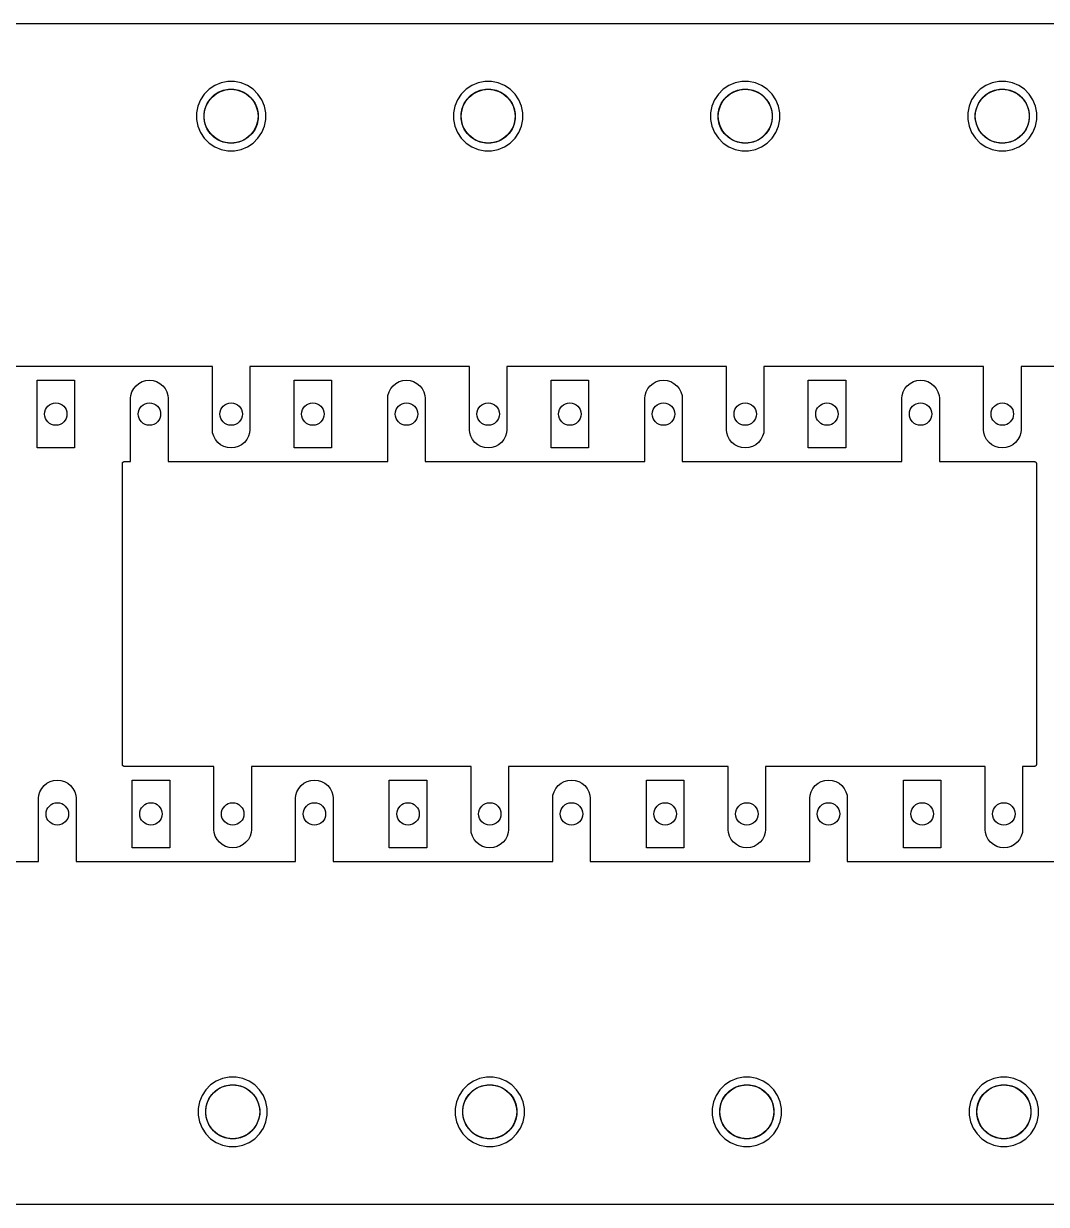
# Model space of a CAD drawing. Extents: x 0.78 to 10, y -5.35 to -2.25.
# Drawn here: x 5.941 to 8.626, y -5.35 to -2.25 of the extents above; entities that cross this region are included whole.
import ezdxf

# ---------------------------------------------------------------- set-up
doc = ezdxf.new("R2010")
doc.units = 0
doc.header["$MEASUREMENT"] = 0
doc.layers.add('BLACK', color=7, linetype='CONTINUOUS')

msp = doc.modelspace()

# ---------------------------------------------------------------- linework, layer by layer
at = {"layer": 'BLACK', "linetype": 'CONTINUOUS'}
for p, q in [((0.78, -2.25), (8.82, -2.25)), ((6.44239, -2.41259), (6.42751, -2.42253)), ((6.45893, -2.40574), (6.44239, -2.41259)), ((6.47648, -2.40224), (6.45893, -2.40574)), ((6.49438, -2.40224), (6.47648, -2.40224)), ((6.51194, -2.40574), (6.49438, -2.40224)), ((6.52847, -2.41259), (6.51194, -2.40574)), ((6.54336, -2.42253), (6.52847, -2.41259)), ((7.11739, -2.41259), (7.10251, -2.42253)), ((7.13393, -2.40574), (7.11739, -2.41259)), ((7.15148, -2.40224), (7.13393, -2.40574)), ((7.16938, -2.40224), (7.15148, -2.40224)), ((7.18694, -2.40574), (7.16938, -2.40224)), ((7.20347, -2.41259), (7.18694, -2.40574)), ((7.21836, -2.42253), (7.20347, -2.41259)), ((7.79239, -2.41259), (7.77751, -2.42253)), ((7.80893, -2.40574), (7.79239, -2.41259)), ((7.82648, -2.40224), (7.80893, -2.40574)), ((7.84438, -2.40224), (7.82648, -2.40224)), ((7.86194, -2.40574), (7.84438, -2.40224)), ((7.87847, -2.41259), (7.86194, -2.40574)), ((7.89336, -2.42253), (7.87847, -2.41259)), ((8.46739, -2.41259), (8.45251, -2.42253)), ((8.48393, -2.40574), (8.46739, -2.41259)), ((8.50148, -2.40224), (8.48393, -2.40574)), ((8.51938, -2.40224), (8.50148, -2.40224)), ((8.53694, -2.40574), (8.51938, -2.40224)), ((8.55347, -2.41259), (8.53694, -2.40574)), ((8.56836, -2.42253), (8.55347, -2.41259)), ((6.41485, -2.43519), (6.40491, -2.45007)), ((6.42751, -2.42253), (6.41485, -2.43519)), ((6.42263, -2.45954), (6.43039, -2.44794)), ((6.43039, -2.44794), (6.44026, -2.43806)), ((6.44026, -2.43806), (6.45187, -2.43031)), ((6.45187, -2.43031), (6.46476, -2.42497)), ((6.46476, -2.42497), (6.47845, -2.42224)), ((6.47845, -2.42224), (6.49241, -2.42224)), ((6.49241, -2.42224), (6.5061, -2.42497)), ((6.5061, -2.42497), (6.519, -2.43031)), ((6.519, -2.43031), (6.53061, -2.43806)), ((6.53061, -2.43806), (6.54048, -2.44794)), ((6.54048, -2.44794), (6.54823, -2.45954)), ((6.55601, -2.43519), (6.54336, -2.42253)), ((6.56596, -2.45007), (6.55601, -2.43519)), ((7.08985, -2.43519), (7.07991, -2.45007)), ((7.10251, -2.42253), (7.08985, -2.43519)), ((7.09763, -2.45954), (7.10539, -2.44794)), ((7.10539, -2.44794), (7.11526, -2.43806)), ((7.11526, -2.43806), (7.12687, -2.43031)), ((7.12687, -2.43031), (7.13976, -2.42497)), ((7.13976, -2.42497), (7.15345, -2.42224)), ((7.15345, -2.42224), (7.16741, -2.42224)), ((7.16741, -2.42224), (7.1811, -2.42497)), ((7.1811, -2.42497), (7.194, -2.43031)), ((7.194, -2.43031), (7.20561, -2.43806)), ((7.20561, -2.43806), (7.21548, -2.44794)), ((7.21548, -2.44794), (7.22323, -2.45954)), ((7.23101, -2.43519), (7.21836, -2.42253)), ((7.24096, -2.45007), (7.23101, -2.43519)), ((7.76485, -2.43519), (7.75491, -2.45007)), ((7.77751, -2.42253), (7.76485, -2.43519)), ((7.77263, -2.45954), (7.78039, -2.44794)), ((7.78039, -2.44794), (7.79026, -2.43806)), ((7.79026, -2.43806), (7.80187, -2.43031)), ((7.80187, -2.43031), (7.81476, -2.42497)), ((7.81476, -2.42497), (7.82845, -2.42224)), ((7.82845, -2.42224), (7.84241, -2.42224)), ((7.84241, -2.42224), (7.8561, -2.42497)), ((7.8561, -2.42497), (7.869, -2.43031)), ((7.869, -2.43031), (7.88061, -2.43806)), ((7.88061, -2.43806), (7.89048, -2.44794)), ((7.89048, -2.44794), (7.89823, -2.45954)), ((7.90601, -2.43519), (7.89336, -2.42253)), ((7.91596, -2.45007), (7.90601, -2.43519)), ((8.43985, -2.43519), (8.42991, -2.45007)), ((8.45251, -2.42253), (8.43985, -2.43519)), ((8.44763, -2.45954), (8.45539, -2.44794)), ((8.45539, -2.44794), (8.46526, -2.43806)), ((8.46526, -2.43806), (8.47687, -2.43031)), ((8.47687, -2.43031), (8.48976, -2.42497)), ((8.48976, -2.42497), (8.50345, -2.42224)), ((8.50345, -2.42224), (8.51741, -2.42224)), ((8.51741, -2.42224), (8.5311, -2.42497)), ((8.5311, -2.42497), (8.544, -2.43031)), ((8.544, -2.43031), (8.55561, -2.43806)), ((8.55561, -2.43806), (8.56548, -2.44794)), ((8.56548, -2.44794), (8.57323, -2.45954)), ((8.58101, -2.43519), (8.56836, -2.42253)), ((8.59096, -2.45007), (8.58101, -2.43519)), ((6.39806, -2.46661), (6.39457, -2.48416)), ((6.40491, -2.45007), (6.39806, -2.46661)), ((6.41457, -2.48613), (6.41729, -2.47244)), ((6.41729, -2.47244), (6.42263, -2.45954)), ((6.54823, -2.45954), (6.55358, -2.47244)), ((6.55358, -2.47244), (6.5563, -2.48613)), ((6.57281, -2.46661), (6.56596, -2.45007)), ((6.5763, -2.48416), (6.57281, -2.46661)), ((7.07306, -2.46661), (7.06957, -2.48416)), ((7.07991, -2.45007), (7.07306, -2.46661)), ((7.08957, -2.48613), (7.09229, -2.47244)), ((7.09229, -2.47244), (7.09763, -2.45954)), ((7.22323, -2.45954), (7.22858, -2.47244)), ((7.22858, -2.47244), (7.2313, -2.48613)), ((7.24781, -2.46661), (7.24096, -2.45007)), ((7.2513, -2.48416), (7.24781, -2.46661)), ((7.74806, -2.46661), (7.74457, -2.48416)), ((7.75491, -2.45007), (7.74806, -2.46661)), ((7.76457, -2.48613), (7.76729, -2.47244)), ((7.76729, -2.47244), (7.77263, -2.45954)), ((7.89823, -2.45954), (7.90358, -2.47244)), ((7.90358, -2.47244), (7.9063, -2.48613)), ((7.92281, -2.46661), (7.91596, -2.45007)), ((7.9263, -2.48416), (7.92281, -2.46661)), ((8.42306, -2.46661), (8.41957, -2.48416)), ((8.42991, -2.45007), (8.42306, -2.46661)), ((8.43957, -2.48613), (8.44229, -2.47244)), ((8.44229, -2.47244), (8.44763, -2.45954)), ((8.57323, -2.45954), (8.57858, -2.47244)), ((8.57858, -2.47244), (8.5813, -2.48613)), ((8.59781, -2.46661), (8.59096, -2.45007)), ((8.6013, -2.48416), (8.59781, -2.46661)), ((6.39457, -2.48416), (6.39457, -2.50206)), ((6.39457, -2.50206), (6.39806, -2.51961)), ((6.41457, -2.50009), (6.41457, -2.48613)), ((6.41729, -2.51378), (6.41457, -2.50009)), ((6.5563, -2.50009), (6.55358, -2.51378)), ((6.5563, -2.48613), (6.5563, -2.50009)), ((6.57281, -2.51961), (6.5763, -2.50206)), ((6.5763, -2.50206), (6.5763, -2.48416)), ((7.06957, -2.48416), (7.06957, -2.50206)), ((7.06957, -2.50206), (7.07306, -2.51961)), ((7.08957, -2.50009), (7.08957, -2.48613)), ((7.09229, -2.51378), (7.08957, -2.50009)), ((7.2313, -2.50009), (7.22858, -2.51378)), ((7.2313, -2.48613), (7.2313, -2.50009)), ((7.24781, -2.51961), (7.2513, -2.50206)), ((7.2513, -2.50206), (7.2513, -2.48416)), ((7.74457, -2.48416), (7.74457, -2.50206)), ((7.74457, -2.50206), (7.74806, -2.51961)), ((7.76457, -2.50009), (7.76457, -2.48613)), ((7.76729, -2.51378), (7.76457, -2.50009)), ((7.9063, -2.50009), (7.90358, -2.51378)), ((7.9063, -2.48613), (7.9063, -2.50009)), ((7.92281, -2.51961), (7.9263, -2.50206)), ((7.9263, -2.50206), (7.9263, -2.48416)), ((8.41957, -2.48416), (8.41957, -2.50206)), ((8.41957, -2.50206), (8.42306, -2.51961)), ((8.43957, -2.50009), (8.43957, -2.48613)), ((8.44229, -2.51378), (8.43957, -2.50009)), ((8.5813, -2.50009), (8.57858, -2.51378)), ((8.5813, -2.48613), (8.5813, -2.50009)), ((8.59781, -2.51961), (8.6013, -2.50206)), ((8.6013, -2.50206), (8.6013, -2.48416)), ((6.39806, -2.51961), (6.40491, -2.53615)), ((6.40491, -2.53615), (6.41485, -2.55103)), ((6.42263, -2.52668), (6.41729, -2.51378)), ((6.43039, -2.53828), (6.42263, -2.52668)), ((6.44026, -2.54816), (6.43039, -2.53828)), ((6.54048, -2.53828), (6.53061, -2.54816)), ((6.54823, -2.52668), (6.54048, -2.53828)), ((6.55358, -2.51378), (6.54823, -2.52668)), ((6.55601, -2.55103), (6.56596, -2.53615)), ((6.56596, -2.53615), (6.57281, -2.51961)), ((7.07306, -2.51961), (7.07991, -2.53615)), ((7.07991, -2.53615), (7.08985, -2.55103)), ((7.09763, -2.52668), (7.09229, -2.51378)), ((7.10539, -2.53828), (7.09763, -2.52668)), ((7.11526, -2.54816), (7.10539, -2.53828)), ((7.21548, -2.53828), (7.20561, -2.54816)), ((7.22323, -2.52668), (7.21548, -2.53828)), ((7.22858, -2.51378), (7.22323, -2.52668)), ((7.23101, -2.55103), (7.24096, -2.53615)), ((7.24096, -2.53615), (7.24781, -2.51961)), ((7.74806, -2.51961), (7.75491, -2.53615)), ((7.75491, -2.53615), (7.76485, -2.55103)), ((7.77263, -2.52668), (7.76729, -2.51378)), ((7.78039, -2.53828), (7.77263, -2.52668)), ((7.79026, -2.54816), (7.78039, -2.53828)), ((7.89048, -2.53828), (7.88061, -2.54816)), ((7.89823, -2.52668), (7.89048, -2.53828)), ((7.90358, -2.51378), (7.89823, -2.52668)), ((7.90601, -2.55103), (7.91596, -2.53615)), ((7.91596, -2.53615), (7.92281, -2.51961)), ((8.42306, -2.51961), (8.42991, -2.53615)), ((8.42991, -2.53615), (8.43985, -2.55103)), ((8.44763, -2.52668), (8.44229, -2.51378)), ((8.45539, -2.53828), (8.44763, -2.52668)), ((8.46526, -2.54816), (8.45539, -2.53828)), ((8.56548, -2.53828), (8.55561, -2.54816)), ((8.57323, -2.52668), (8.56548, -2.53828)), ((8.57858, -2.51378), (8.57323, -2.52668)), ((8.58101, -2.55103), (8.59096, -2.53615)), ((8.59096, -2.53615), (8.59781, -2.51961)), ((6.41485, -2.55103), (6.42751, -2.56369)), ((6.42751, -2.56369), (6.44239, -2.57363)), ((6.45187, -2.55591), (6.44026, -2.54816)), ((6.46476, -2.56125), (6.45187, -2.55591)), ((6.47845, -2.56398), (6.46476, -2.56125)), ((6.49241, -2.56398), (6.47845, -2.56398)), ((6.5061, -2.56125), (6.49241, -2.56398)), ((6.519, -2.55591), (6.5061, -2.56125)), ((6.53061, -2.54816), (6.519, -2.55591)), ((6.52847, -2.57363), (6.54336, -2.56369)), ((6.54336, -2.56369), (6.55601, -2.55103)), ((7.08985, -2.55103), (7.10251, -2.56369)), ((7.10251, -2.56369), (7.11739, -2.57363)), ((7.12687, -2.55591), (7.11526, -2.54816)), ((7.13976, -2.56125), (7.12687, -2.55591)), ((7.15345, -2.56398), (7.13976, -2.56125)), ((7.16741, -2.56398), (7.15345, -2.56398)), ((7.1811, -2.56125), (7.16741, -2.56398)), ((7.194, -2.55591), (7.1811, -2.56125)), ((7.20561, -2.54816), (7.194, -2.55591)), ((7.20347, -2.57363), (7.21836, -2.56369)), ((7.21836, -2.56369), (7.23101, -2.55103)), ((7.76485, -2.55103), (7.77751, -2.56369)), ((7.77751, -2.56369), (7.79239, -2.57363)), ((7.80187, -2.55591), (7.79026, -2.54816)), ((7.81476, -2.56125), (7.80187, -2.55591)), ((7.82845, -2.56398), (7.81476, -2.56125)), ((7.84241, -2.56398), (7.82845, -2.56398)), ((7.8561, -2.56125), (7.84241, -2.56398)), ((7.869, -2.55591), (7.8561, -2.56125)), ((7.88061, -2.54816), (7.869, -2.55591)), ((7.87847, -2.57363), (7.89336, -2.56369)), ((7.89336, -2.56369), (7.90601, -2.55103)), ((8.43985, -2.55103), (8.45251, -2.56369)), ((8.45251, -2.56369), (8.46739, -2.57363)), ((8.47687, -2.55591), (8.46526, -2.54816)), ((8.48976, -2.56125), (8.47687, -2.55591)), ((8.50345, -2.56398), (8.48976, -2.56125)), ((8.51741, -2.56398), (8.50345, -2.56398)), ((8.5311, -2.56125), (8.51741, -2.56398)), ((8.544, -2.55591), (8.5311, -2.56125)), ((8.55561, -2.54816), (8.544, -2.55591)), ((8.55347, -2.57363), (8.56836, -2.56369)), ((8.56836, -2.56369), (8.58101, -2.55103)), ((6.44239, -2.57363), (6.45893, -2.58048)), ((6.45893, -2.58048), (6.47648, -2.58398)), ((6.47648, -2.58398), (6.49438, -2.58398)), ((6.49438, -2.58398), (6.51194, -2.58048)), ((6.51194, -2.58048), (6.52847, -2.57363)), ((7.11739, -2.57363), (7.13393, -2.58048)), ((7.13393, -2.58048), (7.15148, -2.58398)), ((7.15148, -2.58398), (7.16938, -2.58398)), ((7.16938, -2.58398), (7.18694, -2.58048)), ((7.18694, -2.58048), (7.20347, -2.57363)), ((7.79239, -2.57363), (7.80893, -2.58048)), ((7.80893, -2.58048), (7.82648, -2.58398)), ((7.82648, -2.58398), (7.84438, -2.58398)), ((7.84438, -2.58398), (7.86194, -2.58048)), ((7.86194, -2.58048), (7.87847, -2.57363)), ((8.46739, -2.57363), (8.48393, -2.58048)), ((8.48393, -2.58048), (8.50148, -2.58398)), ((8.50148, -2.58398), (8.51938, -2.58398)), ((8.51938, -2.58398), (8.53694, -2.58048)), ((8.53694, -2.58048), (8.55347, -2.57363)), ((6.43622, -3.15), (5.85965, -3.15)), ((6.43622, -3.27742), (6.43622, -3.15)), ((7.11122, -3.15), (6.53465, -3.15)), ((6.53465, -3.15), (6.53465, -3.31679)), ((7.11122, -3.27742), (7.11122, -3.15)), ((7.78622, -3.15), (7.20965, -3.15)), ((7.20965, -3.15), (7.20965, -3.31679)), ((7.78622, -3.27742), (7.78622, -3.15)), ((8.46122, -3.15), (7.88465, -3.15)), ((7.88465, -3.15), (7.88465, -3.31679)), ((8.46122, -3.27742), (8.46122, -3.15)), ((9.995, -3.15), (8.55965, -3.15)), ((8.55965, -3.15), (8.55965, -3.31679)), ((5.97579, -3.36358), (5.97579, -3.18642)), ((5.97579, -3.18642), (6.07421, -3.18642)), ((6.07421, -3.18642), (6.07421, -3.36358)), ((6.24339, -3.19451), (6.25194, -3.18994)), ((6.25194, -3.18994), (6.26122, -3.18713)), ((6.26122, -3.18713), (6.27087, -3.18618)), ((6.27087, -3.18618), (6.28051, -3.18713)), ((6.28051, -3.18713), (6.28979, -3.18994)), ((6.28979, -3.18994), (6.29834, -3.19451)), ((6.65079, -3.36358), (6.65079, -3.18642)), ((6.65079, -3.18642), (6.74921, -3.18642)), ((6.74921, -3.18642), (6.74921, -3.36358)), ((6.91839, -3.19451), (6.92694, -3.18994)), ((6.92694, -3.18994), (6.93622, -3.18713)), ((6.93622, -3.18713), (6.94587, -3.18618)), ((6.94587, -3.18618), (6.95551, -3.18713)), ((6.95551, -3.18713), (6.96479, -3.18994)), ((6.96479, -3.18994), (6.97334, -3.19451)), ((7.32579, -3.36358), (7.32579, -3.18642)), ((7.32579, -3.18642), (7.42421, -3.18642)), ((7.42421, -3.18642), (7.42421, -3.36358)), ((7.59339, -3.19451), (7.60194, -3.18994)), ((7.60194, -3.18994), (7.61122, -3.18713)), ((7.61122, -3.18713), (7.62087, -3.18618)), ((7.62087, -3.18618), (7.63051, -3.18713)), ((7.63051, -3.18713), (7.63979, -3.18994)), ((7.63979, -3.18994), (7.64834, -3.19451)), ((8.00079, -3.36358), (8.00079, -3.18642)), ((8.00079, -3.18642), (8.09921, -3.18642)), ((8.09921, -3.18642), (8.09921, -3.36358)), ((8.26839, -3.19451), (8.27694, -3.18994)), ((8.27694, -3.18994), (8.28622, -3.18713)), ((8.28622, -3.18713), (8.29587, -3.18618)), ((8.29587, -3.18618), (8.30551, -3.18713)), ((8.30551, -3.18713), (8.31479, -3.18994)), ((8.31479, -3.18994), (8.32334, -3.19451)), ((6.22237, -3.22598), (6.22518, -3.21671)), ((6.22518, -3.21671), (6.22975, -3.20816)), ((6.22975, -3.20816), (6.2359, -3.20066)), ((6.2359, -3.20066), (6.24339, -3.19451)), ((6.29834, -3.19451), (6.30583, -3.20066)), ((6.30583, -3.20066), (6.31198, -3.20816)), ((6.31198, -3.20816), (6.31655, -3.21671)), ((6.31655, -3.21671), (6.31937, -3.22598)), ((6.89737, -3.22598), (6.90018, -3.21671)), ((6.90018, -3.21671), (6.90475, -3.20816)), ((6.90475, -3.20816), (6.9109, -3.20066)), ((6.9109, -3.20066), (6.91839, -3.19451)), ((6.97334, -3.19451), (6.98083, -3.20066)), ((6.98083, -3.20066), (6.98698, -3.20816)), ((6.98698, -3.20816), (6.99155, -3.21671)), ((6.99155, -3.21671), (6.99437, -3.22598)), ((7.57237, -3.22598), (7.57518, -3.21671)), ((7.57518, -3.21671), (7.57975, -3.20816)), ((7.57975, -3.20816), (7.5859, -3.20066)), ((7.5859, -3.20066), (7.59339, -3.19451)), ((7.64834, -3.19451), (7.65583, -3.20066)), ((7.65583, -3.20066), (7.66198, -3.20816)), ((7.66198, -3.20816), (7.66655, -3.21671)), ((7.66655, -3.21671), (7.66937, -3.22598)), ((8.24737, -3.22598), (8.25018, -3.21671)), ((8.25018, -3.21671), (8.25475, -3.20816)), ((8.25475, -3.20816), (8.2609, -3.20066)), ((8.2609, -3.20066), (8.26839, -3.19451)), ((8.32334, -3.19451), (8.33083, -3.20066)), ((8.33083, -3.20066), (8.33698, -3.20816)), ((8.33698, -3.20816), (8.34155, -3.21671)), ((8.34155, -3.21671), (8.34437, -3.22598)), ((6.22165, -3.23321), (6.22237, -3.22598)), ((6.22165, -3.27258), (6.22165, -3.23321)), ((6.31937, -3.22598), (6.32008, -3.23321)), ((6.32008, -3.23321), (6.32008, -3.4)), ((6.89665, -3.23321), (6.89737, -3.22598)), ((6.89665, -3.27258), (6.89665, -3.23321)), ((6.99437, -3.22598), (6.99508, -3.23321)), ((6.99508, -3.23321), (6.99508, -3.4)), ((7.57165, -3.23321), (7.57237, -3.22598)), ((7.57165, -3.27258), (7.57165, -3.23321)), ((7.66937, -3.22598), (7.67008, -3.23321)), ((7.67008, -3.23321), (7.67008, -3.4)), ((8.24665, -3.23321), (8.24737, -3.22598)), ((8.24665, -3.27258), (8.24665, -3.23321)), ((8.34437, -3.22598), (8.34508, -3.23321)), ((8.34508, -3.23321), (8.34508, -3.4)), ((6.22165, -3.4), (6.22165, -3.27258)), ((6.22165, -3.27258), (6.22165, -3.27258)), ((6.43622, -3.31679), (6.43622, -3.27742)), ((6.89665, -3.4), (6.89665, -3.27258)), ((6.89665, -3.27258), (6.89665, -3.27258)), ((7.11122, -3.31679), (7.11122, -3.27742)), ((7.57165, -3.4), (7.57165, -3.27258)), ((7.57165, -3.27258), (7.57165, -3.27258)), ((7.78622, -3.31679), (7.78622, -3.27742)), ((8.24665, -3.4), (8.24665, -3.27258)), ((8.24665, -3.27258), (8.24665, -3.27258)), ((8.46122, -3.31679), (8.46122, -3.27742)), ((6.43693, -3.32402), (6.43622, -3.31679)), ((6.53465, -3.31679), (6.53393, -3.32402)), ((7.11193, -3.32402), (7.11122, -3.31679)), ((7.20965, -3.31679), (7.20893, -3.32402)), ((7.78693, -3.32402), (7.78622, -3.31679)), ((7.88465, -3.31679), (7.88393, -3.32402)), ((8.46193, -3.32402), (8.46122, -3.31679)), ((8.55965, -3.31679), (8.55893, -3.32402)), ((6.43975, -3.33329), (6.43693, -3.32402)), ((6.44432, -3.34184), (6.43975, -3.33329)), ((6.45047, -3.34934), (6.44432, -3.34184)), ((6.52655, -3.34184), (6.5204, -3.34934)), ((6.53112, -3.33329), (6.52655, -3.34184)), ((6.53393, -3.32402), (6.53112, -3.33329)), ((7.11475, -3.33329), (7.11193, -3.32402)), ((7.11932, -3.34184), (7.11475, -3.33329)), ((7.12547, -3.34934), (7.11932, -3.34184)), ((7.20155, -3.34184), (7.1954, -3.34934)), ((7.20612, -3.33329), (7.20155, -3.34184)), ((7.20893, -3.32402), (7.20612, -3.33329)), ((7.78975, -3.33329), (7.78693, -3.32402)), ((7.79432, -3.34184), (7.78975, -3.33329)), ((7.80047, -3.34934), (7.79432, -3.34184)), ((7.87655, -3.34184), (7.8704, -3.34934)), ((7.88112, -3.33329), (7.87655, -3.34184)), ((7.88393, -3.32402), (7.88112, -3.33329)), ((8.46475, -3.33329), (8.46193, -3.32402)), ((8.46932, -3.34184), (8.46475, -3.33329)), ((8.47547, -3.34934), (8.46932, -3.34184)), ((8.55155, -3.34184), (8.5454, -3.34934)), ((8.55612, -3.33329), (8.55155, -3.34184)), ((8.55893, -3.32402), (8.55612, -3.33329)), ((6.07421, -3.36358), (5.97579, -3.36358)), ((6.45796, -3.35549), (6.45047, -3.34934)), ((6.46651, -3.36006), (6.45796, -3.35549)), ((6.47579, -3.36287), (6.46651, -3.36006)), ((6.48543, -3.36382), (6.47579, -3.36287)), ((6.49508, -3.36287), (6.48543, -3.36382)), ((6.50436, -3.36006), (6.49508, -3.36287)), ((6.51291, -3.35549), (6.50436, -3.36006)), ((6.5204, -3.34934), (6.51291, -3.35549)), ((6.74921, -3.36358), (6.65079, -3.36358)), ((7.13296, -3.35549), (7.12547, -3.34934)), ((7.14151, -3.36006), (7.13296, -3.35549)), ((7.15079, -3.36287), (7.14151, -3.36006)), ((7.16043, -3.36382), (7.15079, -3.36287)), ((7.17008, -3.36287), (7.16043, -3.36382)), ((7.17936, -3.36006), (7.17008, -3.36287)), ((7.18791, -3.35549), (7.17936, -3.36006)), ((7.1954, -3.34934), (7.18791, -3.35549)), ((7.42421, -3.36358), (7.32579, -3.36358)), ((7.80796, -3.35549), (7.80047, -3.34934)), ((7.81651, -3.36006), (7.80796, -3.35549)), ((7.82579, -3.36287), (7.81651, -3.36006)), ((7.83543, -3.36382), (7.82579, -3.36287)), ((7.84508, -3.36287), (7.83543, -3.36382)), ((7.85436, -3.36006), (7.84508, -3.36287)), ((7.86291, -3.35549), (7.85436, -3.36006)), ((7.8704, -3.34934), (7.86291, -3.35549)), ((8.09921, -3.36358), (8.00079, -3.36358)), ((8.48296, -3.35549), (8.47547, -3.34934)), ((8.49151, -3.36006), (8.48296, -3.35549)), ((8.50079, -3.36287), (8.49151, -3.36006)), ((8.51043, -3.36382), (8.50079, -3.36287)), ((8.52008, -3.36287), (8.51043, -3.36382)), ((8.52936, -3.36006), (8.52008, -3.36287)), ((8.53791, -3.35549), (8.52936, -3.36006)), ((8.5454, -3.34934), (8.53791, -3.35549)), ((6.2, -3.40493), (6.20005, -3.40446)), ((6.2, -3.40496), (6.2, -3.40493)), ((6.2, -3.40497), (6.2, -3.40496)), ((6.2, -3.405), (6.2, -3.40497)), ((6.2, -3.40497), (6.2, -3.40497)), ((6.2, -4.195), (6.2, -3.405)), ((6.20005, -3.40446), (6.2001, -3.40399)), ((6.2001, -3.40399), (6.20011, -3.40398)), ((6.20011, -3.40396), (6.20025, -3.40351)), ((6.20011, -3.40398), (6.20011, -3.40396)), ((6.20025, -3.40351), (6.20039, -3.40306)), ((6.20039, -3.40306), (6.2004, -3.40305)), ((6.2004, -3.40303), (6.20063, -3.40262)), ((6.2004, -3.40305), (6.2004, -3.40303)), ((6.20063, -3.40262), (6.20085, -3.4022)), ((6.20085, -3.4022), (6.20087, -3.40219)), ((6.20087, -3.40218), (6.20118, -3.40182)), ((6.20087, -3.40219), (6.20087, -3.40218)), ((6.20118, -3.40182), (6.20148, -3.40145)), ((6.20148, -3.40145), (6.20149, -3.40144)), ((6.20149, -3.40144), (6.2015, -3.40143)), ((6.2015, -3.40143), (6.20187, -3.40113)), ((6.20187, -3.40113), (6.20223, -3.40084)), ((6.20223, -3.40084), (6.20225, -3.40083)), ((6.20225, -3.40083), (6.20226, -3.40082)), ((6.20226, -3.40082), (6.20268, -3.4006)), ((6.20268, -3.4006), (6.20309, -3.40038)), ((6.20309, -3.40038), (6.20311, -3.40037)), ((6.20311, -3.40037), (6.20313, -3.40036)), ((6.20313, -3.40036), (6.20358, -3.40023)), ((6.20358, -3.40023), (6.20403, -3.4001)), ((6.20403, -3.4001), (6.20405, -3.40009)), ((6.20405, -3.40009), (6.20406, -3.40009)), ((6.20406, -3.40009), (6.20453, -3.40005)), ((6.20453, -3.40005), (6.205, -3.4)), ((6.205, -3.4), (6.22165, -3.4)), ((6.32008, -3.4), (6.89665, -3.4)), ((6.99508, -3.4), (7.57165, -3.4)), ((7.67008, -3.4), (8.24665, -3.4)), ((8.34508, -3.4), (8.595, -3.4)), ((8.595, -3.4), (8.59503, -3.4)), ((8.59503, -3.4), (8.59503, -3.4)), ((8.59503, -3.4), (8.59504, -3.4)), ((8.59504, -3.4), (8.59507, -3.4)), ((8.59507, -3.4), (8.59554, -3.40005)), ((8.59554, -3.40005), (8.59601, -3.4001)), ((8.59601, -3.4001), (8.59602, -3.40011)), ((8.59602, -3.40011), (8.59604, -3.40011)), ((8.59604, -3.40011), (8.59649, -3.40025)), ((8.59649, -3.40025), (8.59694, -3.40039)), ((8.59694, -3.40039), (8.59695, -3.4004)), ((8.59695, -3.4004), (8.59697, -3.4004)), ((8.59697, -3.4004), (8.59738, -3.40063)), ((8.59738, -3.40063), (8.5978, -3.40085)), ((8.5978, -3.40085), (8.59781, -3.40087)), ((8.59781, -3.40087), (8.59782, -3.40087)), ((8.59782, -3.40087), (8.59818, -3.40118)), ((8.59818, -3.40118), (8.59855, -3.40148)), ((8.59855, -3.40148), (8.59856, -3.40149)), ((8.59856, -3.40149), (8.59857, -3.4015)), ((8.59857, -3.4015), (8.59887, -3.40187)), ((8.59887, -3.40187), (8.59916, -3.40223)), ((8.59916, -3.40223), (8.59917, -3.40225)), ((8.59917, -3.40225), (8.59918, -3.40226)), ((8.59918, -3.40226), (8.5994, -3.40268)), ((8.5994, -3.40268), (8.59962, -3.40309)), ((8.59962, -3.40309), (8.59963, -3.40311)), ((8.59963, -3.40311), (8.59964, -3.40313)), ((8.59964, -3.40313), (8.59977, -3.40358)), ((8.59977, -3.40358), (8.5999, -3.40403)), ((8.5999, -3.40403), (8.59991, -3.40405)), ((8.59991, -3.40405), (8.59991, -3.40406)), ((8.59991, -3.40406), (8.59995, -3.40453)), ((8.59995, -3.40453), (8.6, -3.405)), ((8.6, -3.405), (8.6, -4.195)), ((6.20005, -4.19547), (6.2, -4.195)), ((6.20009, -4.19594), (6.20005, -4.19547)), ((6.20009, -4.19595), (6.20009, -4.19594)), ((6.2001, -4.19597), (6.20009, -4.19595)), ((6.20023, -4.19642), (6.2001, -4.19597)), ((6.20036, -4.19687), (6.20023, -4.19642)), ((6.20037, -4.19689), (6.20036, -4.19687)), ((6.20038, -4.19691), (6.20037, -4.19689)), ((6.2006, -4.19732), (6.20038, -4.19691)), ((6.20082, -4.19774), (6.2006, -4.19732)), ((6.20083, -4.19775), (6.20082, -4.19774)), ((6.20084, -4.19777), (6.20083, -4.19775)), ((6.20113, -4.19813), (6.20084, -4.19777)), ((6.20143, -4.1985), (6.20113, -4.19813)), ((6.20144, -4.19851), (6.20143, -4.1985)), ((6.20145, -4.19852), (6.20144, -4.19851)), ((6.20182, -4.19882), (6.20145, -4.19852)), ((6.20218, -4.19913), (6.20182, -4.19882)), ((6.20219, -4.19913), (6.20218, -4.19913)), ((6.2022, -4.19915), (6.20219, -4.19913)), ((6.20262, -4.19937), (6.2022, -4.19915)), ((6.20303, -4.1996), (6.20262, -4.19937)), ((6.20305, -4.1996), (6.20303, -4.1996)), ((6.20306, -4.19961), (6.20305, -4.1996)), ((6.20351, -4.19975), (6.20306, -4.19961)), ((6.20396, -4.19989), (6.20351, -4.19975)), ((6.20398, -4.19989), (6.20396, -4.19989)), ((6.20399, -4.1999), (6.20398, -4.19989)), ((6.20446, -4.19995), (6.20399, -4.1999)), ((6.20493, -4.2), (6.20446, -4.19995)), ((6.20496, -4.2), (6.20493, -4.2)), ((6.20497, -4.2), (6.20496, -4.2)), ((6.205, -4.2), (6.20497, -4.2)), ((6.20497, -4.2), (6.20497, -4.2)), ((6.44035, -4.2), (6.205, -4.2)), ((6.44035, -4.32742), (6.44035, -4.2)), ((7.11535, -4.2), (6.53878, -4.2)), ((6.53878, -4.2), (6.53878, -4.36679)), ((7.11535, -4.32742), (7.11535, -4.2)), ((7.79035, -4.2), (7.21378, -4.2)), ((7.21378, -4.2), (7.21378, -4.36679)), ((7.79035, -4.32742), (7.79035, -4.2)), ((8.46535, -4.2), (7.88878, -4.2)), ((7.88878, -4.2), (7.88878, -4.36679)), ((8.46535, -4.32742), (8.46535, -4.2)), ((8.595, -4.2), (8.56378, -4.2)), ((8.56378, -4.2), (8.56378, -4.36679)), ((8.59547, -4.19995), (8.595, -4.2)), ((8.59594, -4.19991), (8.59547, -4.19995)), ((8.59595, -4.19991), (8.59594, -4.19991)), ((8.59597, -4.1999), (8.59595, -4.19991)), ((8.59642, -4.19977), (8.59597, -4.1999)), ((8.59687, -4.19964), (8.59642, -4.19977)), ((8.59689, -4.19963), (8.59687, -4.19964)), ((8.59691, -4.19962), (8.59689, -4.19963)), ((8.59732, -4.1994), (8.59691, -4.19962)), ((8.59774, -4.19918), (8.59732, -4.1994)), ((8.59775, -4.19917), (8.59774, -4.19918)), ((8.59777, -4.19916), (8.59775, -4.19917)), ((8.59813, -4.19887), (8.59777, -4.19916)), ((8.5985, -4.19857), (8.59813, -4.19887)), ((8.59851, -4.19856), (8.5985, -4.19857)), ((8.59852, -4.19855), (8.59851, -4.19856)), ((8.59882, -4.19818), (8.59852, -4.19855)), ((8.59913, -4.19782), (8.59882, -4.19818)), ((8.59915, -4.1978), (8.59913, -4.19781)), ((8.59913, -4.19781), (8.59913, -4.19782)), ((8.59937, -4.19738), (8.59915, -4.1978)), ((8.5996, -4.19697), (8.59937, -4.19738)), ((8.59961, -4.19694), (8.5996, -4.19695)), ((8.5996, -4.19695), (8.5996, -4.19697)), ((8.59975, -4.19649), (8.59961, -4.19694)), ((8.59989, -4.19604), (8.59975, -4.19649)), ((8.5999, -4.19601), (8.59989, -4.19602)), ((8.59989, -4.19602), (8.59989, -4.19604)), ((8.59995, -4.19554), (8.5999, -4.19601)), ((8.6, -4.19507), (8.59995, -4.19554)), ((8.6, -4.195), (8.6, -4.19503)), ((8.6, -4.19503), (8.6, -4.19503)), ((8.6, -4.19503), (8.6, -4.19504)), ((8.6, -4.19504), (8.6, -4.19507)), ((5.99417, -4.25066), (6.00166, -4.24451)), ((6.00166, -4.24451), (6.01021, -4.23994)), ((6.01021, -4.23994), (6.01949, -4.23713)), ((6.01949, -4.23713), (6.02913, -4.23618)), ((6.02913, -4.23618), (6.03878, -4.23713)), ((6.03878, -4.23713), (6.04806, -4.23994)), ((6.04806, -4.23994), (6.05661, -4.24451)), ((6.05661, -4.24451), (6.0641, -4.25066)), ((6.22579, -4.41358), (6.22579, -4.23642)), ((6.22579, -4.23642), (6.32421, -4.23642)), ((6.32421, -4.23642), (6.32421, -4.41358)), ((6.66917, -4.25066), (6.67666, -4.24451)), ((6.67666, -4.24451), (6.68521, -4.23994)), ((6.68521, -4.23994), (6.69449, -4.23713)), ((6.69449, -4.23713), (6.70413, -4.23618)), ((6.70413, -4.23618), (6.71378, -4.23713)), ((6.71378, -4.23713), (6.72306, -4.23994)), ((6.72306, -4.23994), (6.73161, -4.24451)), ((6.73161, -4.24451), (6.7391, -4.25066)), ((6.90079, -4.41358), (6.90079, -4.23642)), ((6.90079, -4.23642), (6.99921, -4.23642)), ((6.99921, -4.23642), (6.99921, -4.41358)), ((7.34417, -4.25066), (7.35166, -4.24451)), ((7.35166, -4.24451), (7.36021, -4.23994)), ((7.36021, -4.23994), (7.36949, -4.23713)), ((7.36949, -4.23713), (7.37913, -4.23618)), ((7.37913, -4.23618), (7.38878, -4.23713)), ((7.38878, -4.23713), (7.39806, -4.23994)), ((7.39806, -4.23994), (7.40661, -4.24451)), ((7.40661, -4.24451), (7.4141, -4.25066)), ((7.57579, -4.41358), (7.57579, -4.23642)), ((7.57579, -4.23642), (7.67421, -4.23642)), ((7.67421, -4.23642), (7.67421, -4.41358)), ((8.01917, -4.25066), (8.02666, -4.24451)), ((8.02666, -4.24451), (8.03521, -4.23994)), ((8.03521, -4.23994), (8.04449, -4.23713)), ((8.04449, -4.23713), (8.05413, -4.23618)), ((8.05413, -4.23618), (8.06378, -4.23713)), ((8.06378, -4.23713), (8.07306, -4.23994)), ((8.07306, -4.23994), (8.08161, -4.24451)), ((8.08161, -4.24451), (8.0891, -4.25066)), ((8.25079, -4.41358), (8.25079, -4.23642)), ((8.25079, -4.23642), (8.34921, -4.23642)), ((8.34921, -4.23642), (8.34921, -4.41358)), ((5.97992, -4.28321), (5.98063, -4.27598)), ((5.98063, -4.27598), (5.98345, -4.26671)), ((5.98345, -4.26671), (5.98802, -4.25816)), ((5.98802, -4.25816), (5.99417, -4.25066)), ((6.0641, -4.25066), (6.07025, -4.25816)), ((6.07025, -4.25816), (6.07482, -4.26671)), ((6.07482, -4.26671), (6.07763, -4.27598)), ((6.07763, -4.27598), (6.07835, -4.28321)), ((6.65492, -4.28321), (6.65563, -4.27598)), ((6.65563, -4.27598), (6.65845, -4.26671)), ((6.65845, -4.26671), (6.66302, -4.25816)), ((6.66302, -4.25816), (6.66917, -4.25066)), ((6.7391, -4.25066), (6.74525, -4.25816)), ((6.74525, -4.25816), (6.74982, -4.26671)), ((6.74982, -4.26671), (6.75263, -4.27598)), ((6.75263, -4.27598), (6.75335, -4.28321)), ((7.32992, -4.28321), (7.33063, -4.27598)), ((7.33063, -4.27598), (7.33345, -4.26671)), ((7.33345, -4.26671), (7.33802, -4.25816)), ((7.33802, -4.25816), (7.34417, -4.25066)), ((7.4141, -4.25066), (7.42025, -4.25816)), ((7.42025, -4.25816), (7.42482, -4.26671)), ((7.42482, -4.26671), (7.42763, -4.27598)), ((7.42763, -4.27598), (7.42835, -4.28321)), ((8.00492, -4.28321), (8.00563, -4.27598)), ((8.00563, -4.27598), (8.00845, -4.26671)), ((8.00845, -4.26671), (8.01302, -4.25816)), ((8.01302, -4.25816), (8.01917, -4.25066)), ((8.0891, -4.25066), (8.09525, -4.25816)), ((8.09525, -4.25816), (8.09982, -4.26671)), ((8.09982, -4.26671), (8.10263, -4.27598)), ((8.10263, -4.27598), (8.10335, -4.28321)), ((5.97992, -4.45), (5.97992, -4.28321)), ((6.07835, -4.28321), (6.07835, -4.45)), ((6.65492, -4.32258), (6.65492, -4.28321)), ((6.75335, -4.28321), (6.75335, -4.45)), ((7.32992, -4.45), (7.32992, -4.28321)), ((7.42835, -4.28321), (7.42835, -4.45)), ((8.00492, -4.45), (8.00492, -4.28321)), ((8.10335, -4.28321), (8.10335, -4.45)), ((6.44035, -4.36679), (6.44035, -4.32742)), ((6.44035, -4.32742), (6.44035, -4.32742)), ((6.65492, -4.45), (6.65492, -4.32258)), ((7.11535, -4.36679), (7.11535, -4.32742)), ((7.11535, -4.32742), (7.11535, -4.32742)), ((7.79035, -4.36679), (7.79035, -4.32742)), ((7.79035, -4.32742), (7.79035, -4.32742)), ((8.46535, -4.36679), (8.46535, -4.32742)), ((8.46535, -4.32742), (8.46535, -4.32742)), ((6.44107, -4.37402), (6.44035, -4.36679)), ((6.53878, -4.36679), (6.53807, -4.37402)), ((7.11607, -4.37402), (7.11535, -4.36679)), ((7.21378, -4.36679), (7.21307, -4.37402)), ((7.79107, -4.37402), (7.79035, -4.36679)), ((7.88878, -4.36679), (7.88807, -4.37402)), ((8.46607, -4.37402), (8.46535, -4.36679)), ((8.56378, -4.36679), (8.56307, -4.37402)), ((6.44388, -4.38329), (6.44107, -4.37402)), ((6.44845, -4.39184), (6.44388, -4.38329)), ((6.4546, -4.39934), (6.44845, -4.39184)), ((6.46209, -4.40549), (6.4546, -4.39934)), ((6.52453, -4.39934), (6.51704, -4.40549)), ((6.53068, -4.39184), (6.52453, -4.39934)), ((6.53525, -4.38329), (6.53068, -4.39184)), ((6.53807, -4.37402), (6.53525, -4.38329)), ((7.11888, -4.38329), (7.11607, -4.37402)), ((7.12345, -4.39184), (7.11888, -4.38329)), ((7.1296, -4.39934), (7.12345, -4.39184)), ((7.13709, -4.40549), (7.1296, -4.39934)), ((7.19953, -4.39934), (7.19204, -4.40549)), ((7.20568, -4.39184), (7.19953, -4.39934)), ((7.21025, -4.38329), (7.20568, -4.39184)), ((7.21307, -4.37402), (7.21025, -4.38329)), ((7.79388, -4.38329), (7.79107, -4.37402)), ((7.79845, -4.39184), (7.79388, -4.38329)), ((7.8046, -4.39934), (7.79845, -4.39184)), ((7.81209, -4.40549), (7.8046, -4.39934)), ((7.87453, -4.39934), (7.86704, -4.40549)), ((7.88068, -4.39184), (7.87453, -4.39934)), ((7.88525, -4.38329), (7.88068, -4.39184)), ((7.88807, -4.37402), (7.88525, -4.38329)), ((8.46888, -4.38329), (8.46607, -4.37402)), ((8.47345, -4.39184), (8.46888, -4.38329)), ((8.4796, -4.39934), (8.47345, -4.39184)), ((8.48709, -4.40549), (8.4796, -4.39934)), ((8.54953, -4.39934), (8.54204, -4.40549)), ((8.55568, -4.39184), (8.54953, -4.39934)), ((8.56025, -4.38329), (8.55568, -4.39184)), ((8.56307, -4.37402), (8.56025, -4.38329)), ((6.32421, -4.41358), (6.22579, -4.41358)), ((6.47064, -4.41006), (6.46209, -4.40549)), ((6.47992, -4.41287), (6.47064, -4.41006)), ((6.48957, -4.41382), (6.47992, -4.41287)), ((6.49921, -4.41287), (6.48957, -4.41382)), ((6.50849, -4.41006), (6.49921, -4.41287)), ((6.51704, -4.40549), (6.50849, -4.41006)), ((6.99921, -4.41358), (6.90079, -4.41358)), ((7.14564, -4.41006), (7.13709, -4.40549)), ((7.15492, -4.41287), (7.14564, -4.41006)), ((7.16457, -4.41382), (7.15492, -4.41287)), ((7.17421, -4.41287), (7.16457, -4.41382)), ((7.18349, -4.41006), (7.17421, -4.41287)), ((7.19204, -4.40549), (7.18349, -4.41006)), ((7.67421, -4.41358), (7.57579, -4.41358)), ((7.82064, -4.41006), (7.81209, -4.40549)), ((7.82992, -4.41287), (7.82064, -4.41006)), ((7.83957, -4.41382), (7.82992, -4.41287)), ((7.84921, -4.41287), (7.83957, -4.41382)), ((7.85849, -4.41006), (7.84921, -4.41287)), ((7.86704, -4.40549), (7.85849, -4.41006)), ((8.34921, -4.41358), (8.25079, -4.41358)), ((8.49564, -4.41006), (8.48709, -4.40549)), ((8.50492, -4.41287), (8.49564, -4.41006)), ((8.51457, -4.41382), (8.50492, -4.41287)), ((8.52421, -4.41287), (8.51457, -4.41382)), ((8.53349, -4.41006), (8.52421, -4.41287)), ((8.54204, -4.40549), (8.53349, -4.41006)), ((5.40335, -4.45), (5.97992, -4.45)), ((6.07835, -4.45), (6.65492, -4.45)), ((6.75335, -4.45), (7.32992, -4.45)), ((7.42835, -4.45), (8.00492, -4.45)), ((8.10335, -4.45), (8.67992, -4.45)), ((6.46306, -5.01952), (6.44653, -5.02637)), ((6.48062, -5.01602), (6.46306, -5.01952)), ((6.49852, -5.01602), (6.48062, -5.01602)), ((6.51607, -5.01952), (6.49852, -5.01602)), ((6.53261, -5.02637), (6.51607, -5.01952)), ((7.13806, -5.01952), (7.12153, -5.02637)), ((7.15562, -5.01602), (7.13806, -5.01952)), ((7.17352, -5.01602), (7.15562, -5.01602)), ((7.19107, -5.01952), (7.17352, -5.01602)), ((7.20761, -5.02637), (7.19107, -5.01952)), ((7.81306, -5.01952), (7.79653, -5.02637)), ((7.83062, -5.01602), (7.81306, -5.01952)), ((7.84852, -5.01602), (7.83062, -5.01602)), ((7.86607, -5.01952), (7.84852, -5.01602)), ((7.88261, -5.02637), (7.86607, -5.01952)), ((8.48806, -5.01952), (8.47153, -5.02637)), ((8.50562, -5.01602), (8.48806, -5.01952)), ((8.52352, -5.01602), (8.50562, -5.01602)), ((8.54107, -5.01952), (8.52352, -5.01602)), ((8.55761, -5.02637), (8.54107, -5.01952)), ((6.41899, -5.04897), (6.40904, -5.06385)), ((6.43164, -5.03631), (6.41899, -5.04897)), ((6.44653, -5.02637), (6.43164, -5.03631)), ((6.43452, -5.06172), (6.44439, -5.05184)), ((6.44439, -5.05184), (6.456, -5.04409)), ((6.456, -5.04409), (6.4689, -5.03875)), ((6.4689, -5.03875), (6.48259, -5.03602)), ((6.48259, -5.03602), (6.49655, -5.03602)), ((6.49655, -5.03602), (6.51024, -5.03875)), ((6.51024, -5.03875), (6.52313, -5.04409)), ((6.52313, -5.04409), (6.53474, -5.05184)), ((6.54749, -5.03631), (6.53261, -5.02637)), ((6.53474, -5.05184), (6.54461, -5.06172)), ((6.56015, -5.04897), (6.54749, -5.03631)), ((6.57009, -5.06385), (6.56015, -5.04897)), ((7.09399, -5.04897), (7.08404, -5.06385)), ((7.10664, -5.03631), (7.09399, -5.04897)), ((7.12153, -5.02637), (7.10664, -5.03631)), ((7.10952, -5.06172), (7.11939, -5.05184)), ((7.11939, -5.05184), (7.131, -5.04409)), ((7.131, -5.04409), (7.1439, -5.03875)), ((7.1439, -5.03875), (7.15759, -5.03602)), ((7.15759, -5.03602), (7.17155, -5.03602)), ((7.17155, -5.03602), (7.18524, -5.03875)), ((7.18524, -5.03875), (7.19813, -5.04409)), ((7.19813, -5.04409), (7.20974, -5.05184)), ((7.22249, -5.03631), (7.20761, -5.02637)), ((7.20974, -5.05184), (7.21961, -5.06172)), ((7.23515, -5.04897), (7.22249, -5.03631)), ((7.24509, -5.06385), (7.23515, -5.04897)), ((7.76899, -5.04897), (7.75904, -5.06385)), ((7.78164, -5.03631), (7.76899, -5.04897)), ((7.79653, -5.02637), (7.78164, -5.03631)), ((7.78452, -5.06172), (7.79439, -5.05184)), ((7.79439, -5.05184), (7.806, -5.04409)), ((7.806, -5.04409), (7.8189, -5.03875)), ((7.8189, -5.03875), (7.83259, -5.03602)), ((7.83259, -5.03602), (7.84655, -5.03602)), ((7.84655, -5.03602), (7.86024, -5.03875)), ((7.86024, -5.03875), (7.87313, -5.04409)), ((7.87313, -5.04409), (7.88474, -5.05184)), ((7.89749, -5.03631), (7.88261, -5.02637)), ((7.88474, -5.05184), (7.89461, -5.06172)), ((7.91015, -5.04897), (7.89749, -5.03631)), ((7.92009, -5.06385), (7.91015, -5.04897)), ((8.44399, -5.04897), (8.43404, -5.06385)), ((8.45664, -5.03631), (8.44399, -5.04897)), ((8.47153, -5.02637), (8.45664, -5.03631)), ((8.45952, -5.06172), (8.46939, -5.05184)), ((8.46939, -5.05184), (8.481, -5.04409)), ((8.481, -5.04409), (8.4939, -5.03875)), ((8.4939, -5.03875), (8.50759, -5.03602)), ((8.50759, -5.03602), (8.52155, -5.03602)), ((8.52155, -5.03602), (8.53524, -5.03875)), ((8.53524, -5.03875), (8.54813, -5.04409)), ((8.54813, -5.04409), (8.55974, -5.05184)), ((8.57249, -5.03631), (8.55761, -5.02637)), ((8.55974, -5.05184), (8.56961, -5.06172)), ((8.58515, -5.04897), (8.57249, -5.03631)), ((8.59509, -5.06385), (8.58515, -5.04897)), ((6.40219, -5.08039), (6.3987, -5.09794)), ((6.40904, -5.06385), (6.40219, -5.08039)), ((6.42142, -5.08622), (6.42677, -5.07332)), ((6.42677, -5.07332), (6.43452, -5.06172)), ((6.54461, -5.06172), (6.55237, -5.07332)), ((6.55237, -5.07332), (6.55771, -5.08622)), ((6.57694, -5.08039), (6.57009, -5.06385)), ((6.58043, -5.09794), (6.57694, -5.08039)), ((7.07719, -5.08039), (7.0737, -5.09794)), ((7.08404, -5.06385), (7.07719, -5.08039)), ((7.09642, -5.08622), (7.10177, -5.07332)), ((7.10177, -5.07332), (7.10952, -5.06172)), ((7.21961, -5.06172), (7.22737, -5.07332)), ((7.22737, -5.07332), (7.23271, -5.08622)), ((7.25194, -5.08039), (7.24509, -5.06385)), ((7.25543, -5.09794), (7.25194, -5.08039)), ((7.75219, -5.08039), (7.7487, -5.09794)), ((7.75904, -5.06385), (7.75219, -5.08039)), ((7.77142, -5.08622), (7.77677, -5.07332)), ((7.77677, -5.07332), (7.78452, -5.06172)), ((7.89461, -5.06172), (7.90237, -5.07332)), ((7.90237, -5.07332), (7.90771, -5.08622)), ((7.92694, -5.08039), (7.92009, -5.06385)), ((7.93043, -5.09794), (7.92694, -5.08039)), ((8.42719, -5.08039), (8.4237, -5.09794)), ((8.43404, -5.06385), (8.42719, -5.08039)), ((8.44642, -5.08622), (8.45177, -5.07332)), ((8.45177, -5.07332), (8.45952, -5.06172)), ((8.56961, -5.06172), (8.57737, -5.07332)), ((8.57737, -5.07332), (8.58271, -5.08622)), ((8.60194, -5.08039), (8.59509, -5.06385)), ((8.60543, -5.09794), (8.60194, -5.08039)), ((6.3987, -5.09794), (6.3987, -5.11584)), ((6.4187, -5.09991), (6.42142, -5.08622)), ((6.4187, -5.11387), (6.4187, -5.09991)), ((6.42142, -5.12756), (6.4187, -5.11387)), ((6.55771, -5.08622), (6.56043, -5.09991)), ((6.56043, -5.11387), (6.55771, -5.12756)), ((6.56043, -5.09991), (6.56043, -5.11387)), ((6.58043, -5.11584), (6.58043, -5.09794)), ((7.0737, -5.09794), (7.0737, -5.11584)), ((7.0937, -5.09991), (7.09642, -5.08622)), ((7.0937, -5.11387), (7.0937, -5.09991)), ((7.09642, -5.12756), (7.0937, -5.11387)), ((7.23271, -5.08622), (7.23543, -5.09991)), ((7.23543, -5.11387), (7.23271, -5.12756)), ((7.23543, -5.09991), (7.23543, -5.11387)), ((7.25543, -5.11584), (7.25543, -5.09794)), ((7.7487, -5.09794), (7.7487, -5.11584)), ((7.7687, -5.09991), (7.77142, -5.08622)), ((7.7687, -5.11387), (7.7687, -5.09991)), ((7.77142, -5.12756), (7.7687, -5.11387)), ((7.90771, -5.08622), (7.91043, -5.09991)), ((7.91043, -5.11387), (7.90771, -5.12756)), ((7.91043, -5.09991), (7.91043, -5.11387)), ((7.93043, -5.11584), (7.93043, -5.09794)), ((8.4237, -5.09794), (8.4237, -5.11584)), ((8.4437, -5.09991), (8.44642, -5.08622)), ((8.4437, -5.11387), (8.4437, -5.09991)), ((8.44642, -5.12756), (8.4437, -5.11387)), ((8.58271, -5.08622), (8.58543, -5.09991)), ((8.58543, -5.11387), (8.58271, -5.12756)), ((8.58543, -5.09991), (8.58543, -5.11387)), ((8.60543, -5.11584), (8.60543, -5.09794)), ((6.3987, -5.11584), (6.40219, -5.13339)), ((6.40219, -5.13339), (6.40904, -5.14993)), ((6.42677, -5.14046), (6.42142, -5.12756)), ((6.43452, -5.15206), (6.42677, -5.14046)), ((6.55237, -5.14046), (6.54461, -5.15206)), ((6.55771, -5.12756), (6.55237, -5.14046)), ((6.57009, -5.14993), (6.57694, -5.13339)), ((6.57694, -5.13339), (6.58043, -5.11584)), ((7.0737, -5.11584), (7.07719, -5.13339)), ((7.07719, -5.13339), (7.08404, -5.14993)), ((7.10177, -5.14046), (7.09642, -5.12756)), ((7.10952, -5.15206), (7.10177, -5.14046)), ((7.22737, -5.14046), (7.21961, -5.15206)), ((7.23271, -5.12756), (7.22737, -5.14046)), ((7.24509, -5.14993), (7.25194, -5.13339)), ((7.25194, -5.13339), (7.25543, -5.11584)), ((7.7487, -5.11584), (7.75219, -5.13339)), ((7.75219, -5.13339), (7.75904, -5.14993)), ((7.77677, -5.14046), (7.77142, -5.12756)), ((7.78452, -5.15206), (7.77677, -5.14046)), ((7.90237, -5.14046), (7.89461, -5.15206)), ((7.90771, -5.12756), (7.90237, -5.14046)), ((7.92009, -5.14993), (7.92694, -5.13339)), ((7.92694, -5.13339), (7.93043, -5.11584)), ((8.4237, -5.11584), (8.42719, -5.13339)), ((8.42719, -5.13339), (8.43404, -5.14993)), ((8.45177, -5.14046), (8.44642, -5.12756)), ((8.45952, -5.15206), (8.45177, -5.14046)), ((8.57737, -5.14046), (8.56961, -5.15206)), ((8.58271, -5.12756), (8.57737, -5.14046)), ((8.59509, -5.14993), (8.60194, -5.13339)), ((8.60194, -5.13339), (8.60543, -5.11584)), ((6.40904, -5.14993), (6.41899, -5.16481)), ((6.41899, -5.16481), (6.43164, -5.17747)), ((6.44439, -5.16194), (6.43452, -5.15206)), ((6.456, -5.16969), (6.44439, -5.16194)), ((6.4689, -5.17503), (6.456, -5.16969)), ((6.48259, -5.17776), (6.4689, -5.17503)), ((6.51024, -5.17503), (6.49655, -5.17776)), ((6.52313, -5.16969), (6.51024, -5.17503)), ((6.53474, -5.16194), (6.52313, -5.16969)), ((6.54461, -5.15206), (6.53474, -5.16194)), ((6.54749, -5.17747), (6.56015, -5.16481)), ((6.56015, -5.16481), (6.57009, -5.14993)), ((7.08404, -5.14993), (7.09399, -5.16481)), ((7.09399, -5.16481), (7.10664, -5.17747)), ((7.11939, -5.16194), (7.10952, -5.15206)), ((7.131, -5.16969), (7.11939, -5.16194)), ((7.1439, -5.17503), (7.131, -5.16969)), ((7.15759, -5.17776), (7.1439, -5.17503)), ((7.18524, -5.17503), (7.17155, -5.17776)), ((7.19813, -5.16969), (7.18524, -5.17503)), ((7.20974, -5.16194), (7.19813, -5.16969)), ((7.21961, -5.15206), (7.20974, -5.16194)), ((7.22249, -5.17747), (7.23515, -5.16481)), ((7.23515, -5.16481), (7.24509, -5.14993)), ((7.75904, -5.14993), (7.76899, -5.16481)), ((7.76899, -5.16481), (7.78164, -5.17747)), ((7.79439, -5.16194), (7.78452, -5.15206)), ((7.806, -5.16969), (7.79439, -5.16194)), ((7.8189, -5.17503), (7.806, -5.16969)), ((7.83259, -5.17776), (7.8189, -5.17503)), ((7.86024, -5.17503), (7.84655, -5.17776)), ((7.87313, -5.16969), (7.86024, -5.17503)), ((7.88474, -5.16194), (7.87313, -5.16969)), ((7.89461, -5.15206), (7.88474, -5.16194)), ((7.89749, -5.17747), (7.91015, -5.16481)), ((7.91015, -5.16481), (7.92009, -5.14993)), ((8.43404, -5.14993), (8.44399, -5.16481)), ((8.44399, -5.16481), (8.45664, -5.17747)), ((8.46939, -5.16194), (8.45952, -5.15206)), ((8.481, -5.16969), (8.46939, -5.16194)), ((8.4939, -5.17503), (8.481, -5.16969)), ((8.50759, -5.17776), (8.4939, -5.17503)), ((8.53524, -5.17503), (8.52155, -5.17776)), ((8.54813, -5.16969), (8.53524, -5.17503)), ((8.55974, -5.16194), (8.54813, -5.16969)), ((8.56961, -5.15206), (8.55974, -5.16194)), ((8.57249, -5.17747), (8.58515, -5.16481)), ((8.58515, -5.16481), (8.59509, -5.14993)), ((6.43164, -5.17747), (6.44653, -5.18741)), ((6.44653, -5.18741), (6.46306, -5.19426)), ((6.46306, -5.19426), (6.48062, -5.19776)), ((6.48062, -5.19776), (6.49852, -5.19776)), ((6.49655, -5.17776), (6.48259, -5.17776)), ((6.49852, -5.19776), (6.51607, -5.19426)), ((6.51607, -5.19426), (6.53261, -5.18741)), ((6.53261, -5.18741), (6.54749, -5.17747)), ((7.10664, -5.17747), (7.12153, -5.18741)), ((7.12153, -5.18741), (7.13806, -5.19426)), ((7.13806, -5.19426), (7.15562, -5.19776)), ((7.15562, -5.19776), (7.17352, -5.19776)), ((7.17155, -5.17776), (7.15759, -5.17776)), ((7.17352, -5.19776), (7.19107, -5.19426)), ((7.19107, -5.19426), (7.20761, -5.18741)), ((7.20761, -5.18741), (7.22249, -5.17747)), ((7.78164, -5.17747), (7.79653, -5.18741)), ((7.79653, -5.18741), (7.81306, -5.19426)), ((7.81306, -5.19426), (7.83062, -5.19776)), ((7.83062, -5.19776), (7.84852, -5.19776)), ((7.84655, -5.17776), (7.83259, -5.17776)), ((7.84852, -5.19776), (7.86607, -5.19426)), ((7.86607, -5.19426), (7.88261, -5.18741)), ((7.88261, -5.18741), (7.89749, -5.17747)), ((8.45664, -5.17747), (8.47153, -5.18741)), ((8.47153, -5.18741), (8.48806, -5.19426)), ((8.48806, -5.19426), (8.50562, -5.19776)), ((8.50562, -5.19776), (8.52352, -5.19776)), ((8.52155, -5.17776), (8.50759, -5.17776)), ((8.52352, -5.19776), (8.54107, -5.19426)), ((8.54107, -5.19426), (8.55761, -5.18741)), ((8.55761, -5.18741), (8.57249, -5.17747)), ((8.82, -5.35), (0.78, -5.35))]:
    msp.add_line(p, q, dxfattribs=at)
at = {"layer": 'BLACK'}
for centre, radius in [((6.48543, -2.49311), 0.070866), ((7.16043, -2.49311), 0.070866), ((7.83543, -2.49311), 0.070866), ((8.51043, -2.49311), 0.070866), ((6.025, -3.275), 0.029528), ((6.27087, -3.275), 0.029528), ((6.48543, -3.275), 0.029528), ((6.7, -3.275), 0.029528), ((6.94587, -3.275), 0.029528), ((7.16043, -3.275), 0.029528), ((7.375, -3.275), 0.029528), ((7.62087, -3.275), 0.029528), ((7.83543, -3.275), 0.029528), ((8.05, -3.275), 0.029528), ((8.29587, -3.275), 0.029528), ((8.51043, -3.275), 0.029528), ((6.02913, -4.325), 0.029528), ((6.275, -4.325), 0.029528), ((6.48957, -4.325), 0.029528), ((6.70413, -4.325), 0.029528), ((6.95, -4.325), 0.029528), ((7.16457, -4.325), 0.029528), ((7.37913, -4.325), 0.029528), ((7.625, -4.325), 0.029528), ((7.83957, -4.325), 0.029528), ((8.05413, -4.325), 0.029528), ((8.3, -4.325), 0.029528), ((8.51457, -4.325), 0.029528), ((6.48957, -5.10689), 0.070866), ((7.16457, -5.10689), 0.070866), ((7.83957, -5.10689), 0.070866), ((8.51457, -5.10689), 0.070866)]:
    msp.add_circle(centre, radius, dxfattribs=at)

doc.saveas('drawing.dxf')
